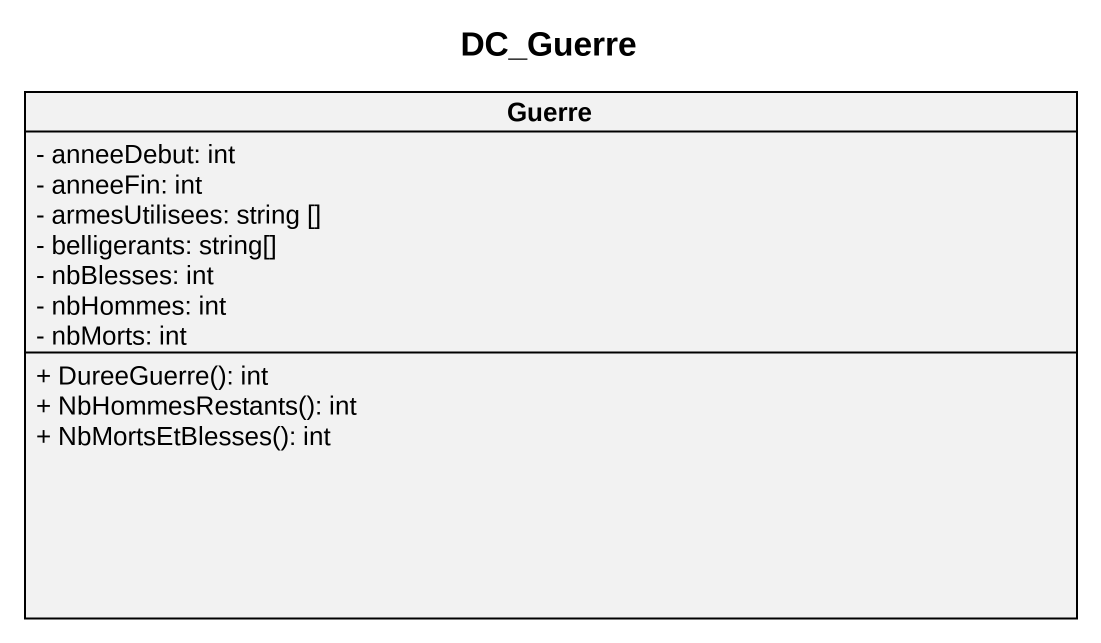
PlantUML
@startuml
title DC_Guerre
hide circle
hide empty members
skinparam classAttributeIconSize 0
class Guerre {
  - anneeDebut: int
  - anneeFin: int
  - armesUtilisees: string []
  - belligerants: string[]
  - nbBlesses: int
  - nbHommes: int
  - nbMorts: int
  + DureeGuerre(): int
  + NbHommesRestants(): int
  + NbMortsEtBlesses(): int
}
@enduml
